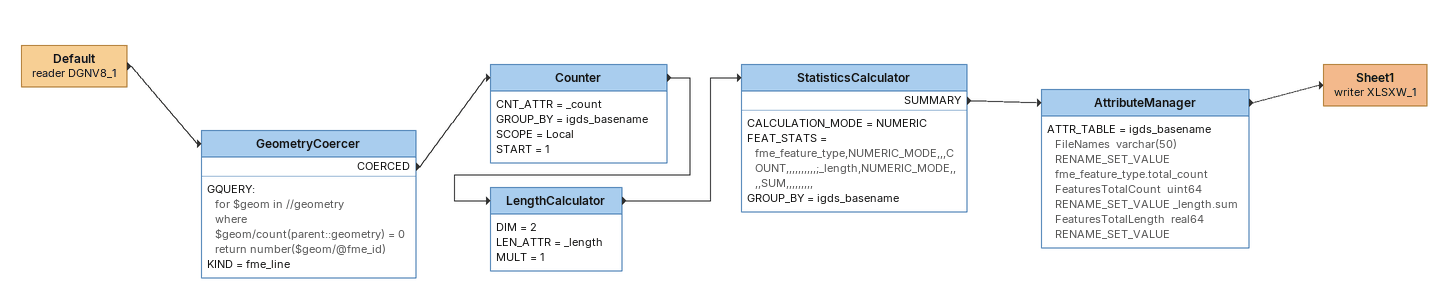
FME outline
Default (reader DGNV8_1)
    -> GeometryCoercer
GeometryCoercer
    GQUERY:
      for $geom in //geometry
      where $geom/count(parent::geometry) = 0
      return number($geom/@fme_id)
    KIND = fme_line
    COERCED -> Counter
Counter
    CNT_ATTR = _count
    GROUP_BY = igds_basename
    SCOPE = Local
    START = 1
    -> LengthCalculator
LengthCalculator
    DIM = 2
    LEN_ATTR = _length
    MULT = 1
    -> StatisticsCalculator
StatisticsCalculator
    CALCULATION_MODE = NUMERIC
    FEAT_STATS = fme_feature_type,NUMERIC_MODE,,,COUNT,,,,,,,,,,;_length,NUMERIC_MODE,,,,SUM,,,,,,,,,
    GROUP_BY = igds_basename
    SUMMARY -> AttributeManager
AttributeManager
    ATTR_TABLE = igds_basename FileNames  varchar(50) RENAME_SET_VALUE fme_feature_type.total_count FeaturesTotalCount  uint64 RENAME_SET_VALUE _length.sum FeaturesTotalLength  real64 RENAME_SET_VALUE
    -> Sheet1 (writer XLSXW_1)
Sheet1 (writer XLSXW_1)
